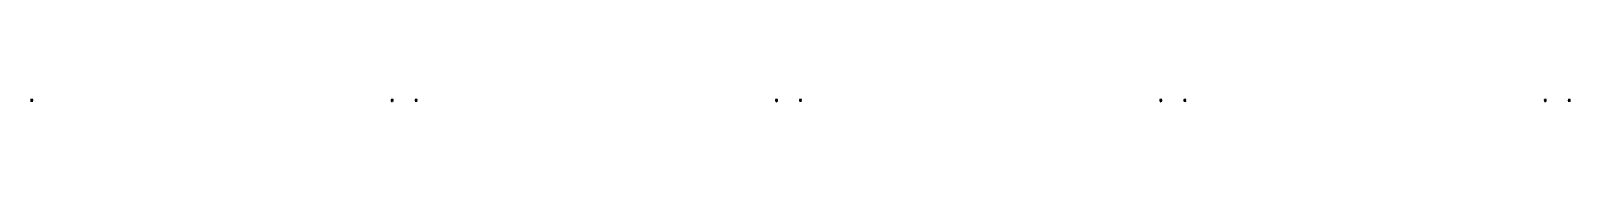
# Model space of a CAD drawing. Header units: millimetres. Extents: x 300333 to 474890, y -562303 to 3203267.
# Drawn here: x 343877 to 348683, y 3203259 to 3203267 of the extents above; entities that cross this region are included whole.
import ezdxf

# ---------------------------------------------------------------- set-up
doc = ezdxf.new("R2010")
doc.units = ezdxf.units.MM
doc.header["$LTSCALE"] = 1000
doc.header["$MEASUREMENT"] = 0
doc.layers.add('上半部分171221拼合$0$上半部分$0$NJ-AB_T6 Skin-Level Roof$0$Seal-EFC', color=8, linetype='Continuous')
pattern_1 = [(0, (0, 0), (3.2385, 1.524), [0.762, -0.635, 0.889, -0.381, 1.143, -0.508]), (0, (0.762, 0.0635), (3.2385, 1.524), [0.635, -2.413, 0.508, -0.762]), (0, (2.286, -0.0953), (3.2385, 1.524), [0.381, -3.937]), (90, (0, 0), (-1.0795, 1.524), [1.4605, -4.6355]), (90, (0.762, -3e-16), (-1.0795, 1.524), [1.42875, -4.66725]), (90, (1.397, -6e-16), (-1.0795, 1.524), [1.3335, -4.7625]), (90, (2.286, -0.0953), (-1.0795, 1.524), [1.4605, -4.6355]), (90, (2.667, -0.0953), (-1.0795, 1.524), [1.4605, -4.6355]), (90, (3.81, -2e-15), (-1.0795, 1.524), [1.397, -4.699])]

msp = doc.modelspace()

# ---------------------------------------------------------------- hatches: boundary and pattern name
at = {"layer": '上半部分171221拼合$0$上半部分$0$NJ-AB_T6 Skin-Level Roof$0$Seal-EFC'}
h = msp.add_hatch(dxfattribs=at)
h.set_pattern_fill('AR-RSHKE', color=8, scale=0.005, angle=180, style=0)
h.set_pattern_definition([(180, (343842.7509, 3203290.9913), (-3.2385, -1.524), [0.762, -0.635, 0.889, -0.381, 1.143, -0.508]), (180, (343841.9889, 3203290.9278), (-3.2385, -1.524), [0.635, -2.413, 0.508, -0.762]), (180, (343840.4649, 3203291.0866), (-3.2385, -1.524), [0.381, -3.937]), (270, (343842.7509, 3203290.9913), (1.0795, -1.524), [1.4605, -4.6355]), (270, (343841.9889, 3203290.9913), (1.0795, -1.524), [1.42875, -4.66725]), (270, (343841.3539, 3203290.9913), (1.0795, -1.524), [1.3335, -4.7625]), (270, (343840.4649, 3203291.0866), (1.0795, -1.524), [1.4605, -4.6355]), (270, (343840.0839, 3203291.0866), (1.0795, -1.524), [1.4605, -4.6355]), (270, (343838.9409, 3203290.9913), (1.0795, -1.524), [1.397, -4.699])])
edge = h.paths.add_edge_path()
edge.add_line((343882.7, 3203267), (343877.5, 3203267))
edge.add_line((343877.5, 3203267), (343882.7, 3203267))
edge.add_arc((343882.7, 3203266.6), 0.4, 348.7513, 450, ccw=False)
edge.add_line((343883.1, 3203266.5), (343881.6, 3203259.3))
edge.add_arc((343881.2, 3203259.4), 0.4, 270, 348.7513, ccw=False)
edge.add_line((343881.2, 3203259), (343880.8, 3203259))
edge.add_arc((343880.8, 3203259.4), 0.4, 180, 270, ccw=False)
edge.add_line((343880.4, 3203259.4), (343880.4, 3203260.9))
edge.add_arc((343880.6, 3203260.9), 0.2, 90, 180, ccw=False)
edge.add_line((343880.6, 3203261.1), (343880.9, 3203261.1))
edge.add_arc((343880.9, 3203261.3), 0.2, 270, 360)
edge.add_line((343881.1, 3203261.3), (343881.1, 3203261.9))
edge.add_arc((343880.9, 3203261.9), 0.2, 360, 450)
edge.add_line((343880.9, 3203262.1), (343880.6, 3203262.1))
edge.add_arc((343880.6, 3203262.3), 0.2, 180, 270, ccw=False)
edge.add_line((343880.4, 3203262.3), (343880.4, 3203262.9))
edge.add_arc((343880.2, 3203262.9), 0.2, 360, 450)
edge.add_line((343880.2, 3203263.1), (343878.8, 3203263.1))
edge.add_arc((343878.8, 3203262.9), 0.2, 450, 540)
edge.add_line((343878.6, 3203262.9), (343878.6, 3203262.3))
edge.add_arc((343878.4, 3203262.3), 0.2, 270, 360, ccw=False)
edge.add_line((343878.4, 3203262.1), (343878, 3203262.1))
edge.add_arc((343878, 3203261.9), 0.2, 450, 540)
edge.add_line((343877.8, 3203261.9), (343877.8, 3203261.3))
edge.add_arc((343878, 3203261.3), 0.2, 180, 270)
edge.add_line((343878, 3203261.1), (343878.4, 3203261.1))
edge.add_arc((343878.4, 3203260.9), 0.2, 360, 450, ccw=False)
edge.add_line((343878.6, 3203260.9), (343878.6, 3203260.8))
edge.add_arc((343878.2, 3203260.8), 0.4, 270, 360, ccw=False)
edge.add_line((343878.2, 3203260.4), (343877.5, 3203260.4))
edge.add_arc((343877.5, 3203260.8), 0.4, 180, 270, ccw=False)
edge.add_line((343877.1, 3203260.8), (343877.1, 3203266.6))
edge.add_arc((343877.5, 3203266.6), 0.4, 90, 180, ccw=False)
h = msp.add_hatch(dxfattribs=at)
h.set_pattern_fill('AR-RSHKE', color=8, scale=0.005, style=0)
h.set_pattern_definition(pattern_1)
edge = h.paths.add_edge_path()
edge.add_line((345002.8, 3203267), (345008.1, 3203267))
edge.add_line((345008.1, 3203267), (345002.8, 3203267))
edge.add_arc((345002.8, 3203266.6), 0.4, 90, 191.2487)
edge.add_line((345002.4, 3203266.5), (345003.9, 3203259.3))
edge.add_arc((345004.3, 3203259.4), 0.4, 191.2487, 270)
edge.add_line((345004.3, 3203259), (345004.8, 3203259))
edge.add_arc((345004.8, 3203259.4), 0.4, 270, 360)
edge.add_line((345005.2, 3203259.4), (345005.2, 3203260.9))
edge.add_arc((345005, 3203260.9), 0.2, 360, 450)
edge.add_line((345005, 3203261.1), (345004.6, 3203261.1))
edge.add_arc((345004.6, 3203261.3), 0.2, 180, 270, ccw=False)
edge.add_line((345004.4, 3203261.3), (345004.4, 3203261.9))
edge.add_arc((345004.6, 3203261.9), 0.2, 90, 180, ccw=False)
edge.add_line((345004.6, 3203262.1), (345005, 3203262.1))
edge.add_arc((345005, 3203262.3), 0.2, 270, 360)
edge.add_line((345005.2, 3203262.3), (345005.2, 3203262.9))
edge.add_arc((345005.4, 3203262.9), 0.2, 90, 180, ccw=False)
edge.add_line((345005.4, 3203263.1), (345006.8, 3203263.1))
edge.add_arc((345006.8, 3203262.9), 0.2, 0, 90, ccw=False)
edge.add_line((345007, 3203262.9), (345007, 3203262.3))
edge.add_arc((345007.2, 3203262.3), 0.2, 180, 270)
edge.add_line((345007.2, 3203262.1), (345007.5, 3203262.1))
edge.add_arc((345007.5, 3203261.9), 0.2, 0, 90, ccw=False)
edge.add_line((345007.7, 3203261.9), (345007.7, 3203261.3))
edge.add_arc((345007.5, 3203261.3), 0.2, 270, 360, ccw=False)
edge.add_line((345007.5, 3203261.1), (345007.2, 3203261.1))
edge.add_arc((345007.2, 3203260.9), 0.2, 90, 180)
edge.add_line((345007, 3203260.9), (345007, 3203260.8))
edge.add_arc((345007.4, 3203260.8), 0.4, 180, 270)
edge.add_line((345007.4, 3203260.4), (345008.1, 3203260.4))
edge.add_arc((345008.1, 3203260.8), 0.4, 270, 360)
edge.add_line((345008.5, 3203260.8), (345008.5, 3203266.6))
edge.add_arc((345008.1, 3203266.6), 0.4, 360, 450)
h = msp.add_hatch(dxfattribs=at)
h.set_pattern_fill('AR-RSHKE', color=8, scale=0.005, angle=180, style=0)
h.set_pattern_definition([(180, (345042.7509, 3203290.9853), (-3.2385, -1.524), [0.762, -0.635, 0.889, -0.381, 1.143, -0.508]), (180, (345041.9889, 3203290.9218), (-3.2385, -1.524), [0.635, -2.413, 0.508, -0.762]), (180, (345040.4649, 3203291.0805), (-3.2385, -1.524), [0.381, -3.937]), (270, (345042.7509, 3203290.9853), (1.0795, -1.524), [1.4605, -4.6355]), (270, (345041.9889, 3203290.9853), (1.0795, -1.524), [1.42875, -4.66725]), (270, (345041.3539, 3203290.9853), (1.0795, -1.524), [1.3335, -4.7625]), (270, (345040.4649, 3203291.0805), (1.0795, -1.524), [1.4605, -4.6355]), (270, (345040.0839, 3203291.0805), (1.0795, -1.524), [1.4605, -4.6355]), (270, (345038.9409, 3203290.9853), (1.0795, -1.524), [1.397, -4.699])])
edge = h.paths.add_edge_path()
edge.add_line((345082.7, 3203267), (345077.5, 3203267))
edge.add_line((345077.5, 3203267), (345082.7, 3203267))
edge.add_arc((345082.7, 3203266.6), 0.4, 348.7513, 450, ccw=False)
edge.add_line((345083.1, 3203266.5), (345081.6, 3203259.3))
edge.add_arc((345081.2, 3203259.4), 0.4, 270, 348.7513, ccw=False)
edge.add_line((345081.2, 3203259), (345080.8, 3203259))
edge.add_arc((345080.8, 3203259.4), 0.4, 180, 270, ccw=False)
edge.add_line((345080.4, 3203259.4), (345080.4, 3203260.9))
edge.add_arc((345080.6, 3203260.9), 0.2, 90, 180, ccw=False)
edge.add_line((345080.6, 3203261.1), (345080.9, 3203261.1))
edge.add_arc((345080.9, 3203261.3), 0.2, 270, 360)
edge.add_line((345081.1, 3203261.3), (345081.1, 3203261.9))
edge.add_arc((345080.9, 3203261.9), 0.2, 360, 450)
edge.add_line((345080.9, 3203262.1), (345080.6, 3203262.1))
edge.add_arc((345080.6, 3203262.3), 0.2, 180, 270, ccw=False)
edge.add_line((345080.4, 3203262.3), (345080.4, 3203262.9))
edge.add_arc((345080.2, 3203262.9), 0.2, 360, 450)
edge.add_line((345080.2, 3203263.1), (345078.8, 3203263.1))
edge.add_arc((345078.8, 3203262.9), 0.2, 450, 540)
edge.add_line((345078.6, 3203262.9), (345078.6, 3203262.3))
edge.add_arc((345078.4, 3203262.3), 0.2, 270, 360, ccw=False)
edge.add_line((345078.4, 3203262.1), (345078, 3203262.1))
edge.add_arc((345078, 3203261.9), 0.2, 450, 540)
edge.add_line((345077.8, 3203261.9), (345077.8, 3203261.3))
edge.add_arc((345078, 3203261.3), 0.2, 180, 270)
edge.add_line((345078, 3203261.1), (345078.4, 3203261.1))
edge.add_arc((345078.4, 3203260.9), 0.2, 360, 450, ccw=False)
edge.add_line((345078.6, 3203260.9), (345078.6, 3203260.8))
edge.add_arc((345078.2, 3203260.8), 0.4, 270, 360, ccw=False)
edge.add_line((345078.2, 3203260.4), (345077.5, 3203260.4))
edge.add_arc((345077.5, 3203260.8), 0.4, 180, 270, ccw=False)
edge.add_line((345077.1, 3203260.8), (345077.1, 3203266.6))
edge.add_arc((345077.5, 3203266.6), 0.4, 90, 180, ccw=False)
h = msp.add_hatch(dxfattribs=at)
h.set_pattern_fill('AR-RSHKE', color=8, scale=0.005, style=0)
h.set_pattern_definition(pattern_1)
edge = h.paths.add_edge_path()
edge.add_line((346202.8, 3203267), (346208.1, 3203267))
edge.add_line((346208.1, 3203267), (346202.8, 3203267))
edge.add_arc((346202.8, 3203266.6), 0.4, 90, 191.2487)
edge.add_line((346202.4, 3203266.5), (346203.9, 3203259.3))
edge.add_arc((346204.3, 3203259.4), 0.4, 191.2487, 270)
edge.add_line((346204.3, 3203259), (346204.8, 3203259))
edge.add_arc((346204.8, 3203259.4), 0.4, 270, 360)
edge.add_line((346205.2, 3203259.4), (346205.2, 3203260.9))
edge.add_arc((346205, 3203260.9), 0.2, 360, 450)
edge.add_line((346205, 3203261.1), (346204.6, 3203261.1))
edge.add_arc((346204.6, 3203261.3), 0.2, 180, 270, ccw=False)
edge.add_line((346204.4, 3203261.3), (346204.4, 3203261.9))
edge.add_arc((346204.6, 3203261.9), 0.2, 90, 180, ccw=False)
edge.add_line((346204.6, 3203262.1), (346205, 3203262.1))
edge.add_arc((346205, 3203262.3), 0.2, 270, 360)
edge.add_line((346205.2, 3203262.3), (346205.2, 3203262.9))
edge.add_arc((346205.4, 3203262.9), 0.2, 90, 180, ccw=False)
edge.add_line((346205.4, 3203263.1), (346206.8, 3203263.1))
edge.add_arc((346206.8, 3203262.9), 0.2, 0, 90, ccw=False)
edge.add_line((346207, 3203262.9), (346207, 3203262.3))
edge.add_arc((346207.2, 3203262.3), 0.2, 180, 270)
edge.add_line((346207.2, 3203262.1), (346207.5, 3203262.1))
edge.add_arc((346207.5, 3203261.9), 0.2, 0, 90, ccw=False)
edge.add_line((346207.7, 3203261.9), (346207.7, 3203261.3))
edge.add_arc((346207.5, 3203261.3), 0.2, 270, 360, ccw=False)
edge.add_line((346207.5, 3203261.1), (346207.2, 3203261.1))
edge.add_arc((346207.2, 3203260.9), 0.2, 90, 180)
edge.add_line((346207, 3203260.9), (346207, 3203260.8))
edge.add_arc((346207.4, 3203260.8), 0.4, 180, 270)
edge.add_line((346207.4, 3203260.4), (346208.1, 3203260.4))
edge.add_arc((346208.1, 3203260.8), 0.4, 270, 360)
edge.add_line((346208.5, 3203260.8), (346208.5, 3203266.6))
edge.add_arc((346208.1, 3203266.6), 0.4, 360, 450)
h = msp.add_hatch(dxfattribs=at)
h.set_pattern_fill('AR-RSHKE', color=8, scale=0.005, angle=180, style=0)
h.set_pattern_definition([(180, (346242.7509, 3203290.9879), (-3.2385, -1.524), [0.762, -0.635, 0.889, -0.381, 1.143, -0.508]), (180, (346241.9889, 3203290.9244), (-3.2385, -1.524), [0.635, -2.413, 0.508, -0.762]), (180, (346240.4649, 3203291.0831), (-3.2385, -1.524), [0.381, -3.937]), (270, (346242.7509, 3203290.9879), (1.0795, -1.524), [1.4605, -4.6355]), (270, (346241.9889, 3203290.9879), (1.0795, -1.524), [1.42875, -4.66725]), (270, (346241.3539, 3203290.9879), (1.0795, -1.524), [1.3335, -4.7625]), (270, (346240.4649, 3203291.0831), (1.0795, -1.524), [1.4605, -4.6355]), (270, (346240.0839, 3203291.0831), (1.0795, -1.524), [1.4605, -4.6355]), (270, (346238.9409, 3203290.9879), (1.0795, -1.524), [1.397, -4.699])])
edge = h.paths.add_edge_path()
edge.add_line((346282.7, 3203267), (346277.5, 3203267))
edge.add_line((346277.5, 3203267), (346282.7, 3203267))
edge.add_arc((346282.7, 3203266.6), 0.4, 348.7513, 450, ccw=False)
edge.add_line((346283.1, 3203266.5), (346281.6, 3203259.3))
edge.add_arc((346281.2, 3203259.4), 0.4, 270, 348.7513, ccw=False)
edge.add_line((346281.2, 3203259), (346280.8, 3203259))
edge.add_arc((346280.8, 3203259.4), 0.4, 180, 270, ccw=False)
edge.add_line((346280.4, 3203259.4), (346280.4, 3203260.9))
edge.add_arc((346280.6, 3203260.9), 0.2, 90, 180, ccw=False)
edge.add_line((346280.6, 3203261.1), (346280.9, 3203261.1))
edge.add_arc((346280.9, 3203261.3), 0.2, 270, 360)
edge.add_line((346281.1, 3203261.3), (346281.1, 3203261.9))
edge.add_arc((346280.9, 3203261.9), 0.2, 360, 450)
edge.add_line((346280.9, 3203262.1), (346280.6, 3203262.1))
edge.add_arc((346280.6, 3203262.3), 0.2, 180, 270, ccw=False)
edge.add_line((346280.4, 3203262.3), (346280.4, 3203262.9))
edge.add_arc((346280.2, 3203262.9), 0.2, 360, 450)
edge.add_line((346280.2, 3203263.1), (346278.8, 3203263.1))
edge.add_arc((346278.8, 3203262.9), 0.2, 450, 540)
edge.add_line((346278.6, 3203262.9), (346278.6, 3203262.3))
edge.add_arc((346278.4, 3203262.3), 0.2, 270, 360, ccw=False)
edge.add_line((346278.4, 3203262.1), (346278, 3203262.1))
edge.add_arc((346278, 3203261.9), 0.2, 450, 540)
edge.add_line((346277.8, 3203261.9), (346277.8, 3203261.3))
edge.add_arc((346278, 3203261.3), 0.2, 180, 270)
edge.add_line((346278, 3203261.1), (346278.4, 3203261.1))
edge.add_arc((346278.4, 3203260.9), 0.2, 360, 450, ccw=False)
edge.add_line((346278.6, 3203260.9), (346278.6, 3203260.8))
edge.add_arc((346278.2, 3203260.8), 0.4, 270, 360, ccw=False)
edge.add_line((346278.2, 3203260.4), (346277.5, 3203260.4))
edge.add_arc((346277.5, 3203260.8), 0.4, 180, 270, ccw=False)
edge.add_line((346277.1, 3203260.8), (346277.1, 3203266.6))
edge.add_arc((346277.5, 3203266.6), 0.4, 90, 180, ccw=False)
h = msp.add_hatch(dxfattribs=at)
h.set_pattern_fill('AR-RSHKE', color=8, scale=0.005, style=0)
h.set_pattern_definition(pattern_1)
edge = h.paths.add_edge_path()
edge.add_line((347402.8, 3203267), (347408.1, 3203267))
edge.add_line((347408.1, 3203267), (347402.8, 3203267))
edge.add_arc((347402.8, 3203266.6), 0.4, 90, 191.2487)
edge.add_line((347402.4, 3203266.5), (347403.9, 3203259.3))
edge.add_arc((347404.3, 3203259.4), 0.4, 191.2487, 270)
edge.add_line((347404.3, 3203259), (347404.8, 3203259))
edge.add_arc((347404.8, 3203259.4), 0.4, 270, 360)
edge.add_line((347405.2, 3203259.4), (347405.2, 3203260.9))
edge.add_arc((347405, 3203260.9), 0.2, 360, 450)
edge.add_line((347405, 3203261.1), (347404.6, 3203261.1))
edge.add_arc((347404.6, 3203261.3), 0.2, 180, 270, ccw=False)
edge.add_line((347404.4, 3203261.3), (347404.4, 3203261.9))
edge.add_arc((347404.6, 3203261.9), 0.2, 90, 180, ccw=False)
edge.add_line((347404.6, 3203262.1), (347405, 3203262.1))
edge.add_arc((347405, 3203262.3), 0.2, 270, 360)
edge.add_line((347405.2, 3203262.3), (347405.2, 3203262.9))
edge.add_arc((347405.4, 3203262.9), 0.2, 90, 180, ccw=False)
edge.add_line((347405.4, 3203263.1), (347406.8, 3203263.1))
edge.add_arc((347406.8, 3203262.9), 0.2, 0, 90, ccw=False)
edge.add_line((347407, 3203262.9), (347407, 3203262.3))
edge.add_arc((347407.2, 3203262.3), 0.2, 180, 270)
edge.add_line((347407.2, 3203262.1), (347407.5, 3203262.1))
edge.add_arc((347407.5, 3203261.9), 0.2, 0, 90, ccw=False)
edge.add_line((347407.7, 3203261.9), (347407.7, 3203261.3))
edge.add_arc((347407.5, 3203261.3), 0.2, 270, 360, ccw=False)
edge.add_line((347407.5, 3203261.1), (347407.2, 3203261.1))
edge.add_arc((347407.2, 3203260.9), 0.2, 90, 180)
edge.add_line((347407, 3203260.9), (347407, 3203260.8))
edge.add_arc((347407.4, 3203260.8), 0.4, 180, 270)
edge.add_line((347407.4, 3203260.4), (347408.1, 3203260.4))
edge.add_arc((347408.1, 3203260.8), 0.4, 270, 360)
edge.add_line((347408.5, 3203260.8), (347408.5, 3203266.6))
edge.add_arc((347408.1, 3203266.6), 0.4, 360, 450)
h = msp.add_hatch(dxfattribs=at)
h.set_pattern_fill('AR-RSHKE', color=8, scale=0.005, angle=180, style=0)
h.set_pattern_definition([(180, (347442.7509, 3203290.9866), (-3.2385, -1.524), [0.762, -0.635, 0.889, -0.381, 1.143, -0.508]), (180, (347441.9889, 3203290.9231), (-3.2385, -1.524), [0.635, -2.413, 0.508, -0.762]), (180, (347440.4649, 3203291.0819), (-3.2385, -1.524), [0.381, -3.937]), (270, (347442.7509, 3203290.9866), (1.0795, -1.524), [1.4605, -4.6355]), (270, (347441.9889, 3203290.9866), (1.0795, -1.524), [1.42875, -4.66725]), (270, (347441.3539, 3203290.9866), (1.0795, -1.524), [1.3335, -4.7625]), (270, (347440.4649, 3203291.0819), (1.0795, -1.524), [1.4605, -4.6355]), (270, (347440.0839, 3203291.0819), (1.0795, -1.524), [1.4605, -4.6355]), (270, (347438.9409, 3203290.9866), (1.0795, -1.524), [1.397, -4.699])])
edge = h.paths.add_edge_path()
edge.add_line((347482.7, 3203267), (347477.5, 3203267))
edge.add_line((347477.5, 3203267), (347482.7, 3203267))
edge.add_arc((347482.7, 3203266.6), 0.4, 348.7513, 450, ccw=False)
edge.add_line((347483.1, 3203266.5), (347481.6, 3203259.3))
edge.add_arc((347481.2, 3203259.4), 0.4, 270, 348.7513, ccw=False)
edge.add_line((347481.2, 3203259), (347480.8, 3203259))
edge.add_arc((347480.8, 3203259.4), 0.4, 180, 270, ccw=False)
edge.add_line((347480.4, 3203259.4), (347480.4, 3203260.9))
edge.add_arc((347480.6, 3203260.9), 0.2, 90, 180, ccw=False)
edge.add_line((347480.6, 3203261.1), (347480.9, 3203261.1))
edge.add_arc((347480.9, 3203261.3), 0.2, 270, 360)
edge.add_line((347481.1, 3203261.3), (347481.1, 3203261.9))
edge.add_arc((347480.9, 3203261.9), 0.2, 360, 450)
edge.add_line((347480.9, 3203262.1), (347480.6, 3203262.1))
edge.add_arc((347480.6, 3203262.3), 0.2, 180, 270, ccw=False)
edge.add_line((347480.4, 3203262.3), (347480.4, 3203262.9))
edge.add_arc((347480.2, 3203262.9), 0.2, 360, 450)
edge.add_line((347480.2, 3203263.1), (347478.8, 3203263.1))
edge.add_arc((347478.8, 3203262.9), 0.2, 450, 540)
edge.add_line((347478.6, 3203262.9), (347478.6, 3203262.3))
edge.add_arc((347478.4, 3203262.3), 0.2, 270, 360, ccw=False)
edge.add_line((347478.4, 3203262.1), (347478, 3203262.1))
edge.add_arc((347478, 3203261.9), 0.2, 450, 540)
edge.add_line((347477.8, 3203261.9), (347477.8, 3203261.3))
edge.add_arc((347478, 3203261.3), 0.2, 180, 270)
edge.add_line((347478, 3203261.1), (347478.4, 3203261.1))
edge.add_arc((347478.4, 3203260.9), 0.2, 360, 450, ccw=False)
edge.add_line((347478.6, 3203260.9), (347478.6, 3203260.8))
edge.add_arc((347478.2, 3203260.8), 0.4, 270, 360, ccw=False)
edge.add_line((347478.2, 3203260.4), (347477.5, 3203260.4))
edge.add_arc((347477.5, 3203260.8), 0.4, 180, 270, ccw=False)
edge.add_line((347477.1, 3203260.8), (347477.1, 3203266.6))
edge.add_arc((347477.5, 3203266.6), 0.4, 90, 180, ccw=False)
h = msp.add_hatch(dxfattribs=at)
h.set_pattern_fill('AR-RSHKE', color=8, scale=0.005, style=0)
h.set_pattern_definition(pattern_1)
edge = h.paths.add_edge_path()
edge.add_line((348602.8, 3203267), (348608.1, 3203267))
edge.add_line((348608.1, 3203267), (348602.8, 3203267))
edge.add_arc((348602.8, 3203266.6), 0.4, 90, 191.2487)
edge.add_line((348602.4, 3203266.5), (348603.9, 3203259.3))
edge.add_arc((348604.3, 3203259.4), 0.4, 191.2487, 270)
edge.add_line((348604.3, 3203259), (348604.8, 3203259))
edge.add_arc((348604.8, 3203259.4), 0.4, 270, 360)
edge.add_line((348605.2, 3203259.4), (348605.2, 3203260.9))
edge.add_arc((348605, 3203260.9), 0.2, 360, 450)
edge.add_line((348605, 3203261.1), (348604.6, 3203261.1))
edge.add_arc((348604.6, 3203261.3), 0.2, 180, 270, ccw=False)
edge.add_line((348604.4, 3203261.3), (348604.4, 3203261.9))
edge.add_arc((348604.6, 3203261.9), 0.2, 90, 180, ccw=False)
edge.add_line((348604.6, 3203262.1), (348605, 3203262.1))
edge.add_arc((348605, 3203262.3), 0.2, 270, 360)
edge.add_line((348605.2, 3203262.3), (348605.2, 3203262.9))
edge.add_arc((348605.4, 3203262.9), 0.2, 90, 180, ccw=False)
edge.add_line((348605.4, 3203263.1), (348606.8, 3203263.1))
edge.add_arc((348606.8, 3203262.9), 0.2, 0, 90, ccw=False)
edge.add_line((348607, 3203262.9), (348607, 3203262.3))
edge.add_arc((348607.2, 3203262.3), 0.2, 180, 270)
edge.add_line((348607.2, 3203262.1), (348607.5, 3203262.1))
edge.add_arc((348607.5, 3203261.9), 0.2, 0, 90, ccw=False)
edge.add_line((348607.7, 3203261.9), (348607.7, 3203261.3))
edge.add_arc((348607.5, 3203261.3), 0.2, 270, 360, ccw=False)
edge.add_line((348607.5, 3203261.1), (348607.2, 3203261.1))
edge.add_arc((348607.2, 3203260.9), 0.2, 90, 180)
edge.add_line((348607, 3203260.9), (348607, 3203260.8))
edge.add_arc((348607.4, 3203260.8), 0.4, 180, 270)
edge.add_line((348607.4, 3203260.4), (348608.1, 3203260.4))
edge.add_arc((348608.1, 3203260.8), 0.4, 270, 360)
edge.add_line((348608.5, 3203260.8), (348608.5, 3203266.6))
edge.add_arc((348608.1, 3203266.6), 0.4, 360, 450)
h = msp.add_hatch(dxfattribs=at)
h.set_pattern_fill('AR-RSHKE', color=8, scale=0.005, angle=180, style=0)
h.set_pattern_definition([(180, (348642.7509, 3203290.9866), (-3.2385, -1.524), [0.762, -0.635, 0.889, -0.381, 1.143, -0.508]), (180, (348641.9889, 3203290.9231), (-3.2385, -1.524), [0.635, -2.413, 0.508, -0.762]), (180, (348640.4649, 3203291.0819), (-3.2385, -1.524), [0.381, -3.937]), (270, (348642.7509, 3203290.9866), (1.0795, -1.524), [1.4605, -4.6355]), (270, (348641.9889, 3203290.9866), (1.0795, -1.524), [1.42875, -4.66725]), (270, (348641.3539, 3203290.9866), (1.0795, -1.524), [1.3335, -4.7625]), (270, (348640.4649, 3203291.0819), (1.0795, -1.524), [1.4605, -4.6355]), (270, (348640.0839, 3203291.0819), (1.0795, -1.524), [1.4605, -4.6355]), (270, (348638.9409, 3203290.9866), (1.0795, -1.524), [1.397, -4.699])])
edge = h.paths.add_edge_path()
edge.add_line((348682.7, 3203267), (348677.5, 3203267))
edge.add_line((348677.5, 3203267), (348682.7, 3203267))
edge.add_arc((348682.7, 3203266.6), 0.4, 348.7513, 450, ccw=False)
edge.add_line((348683.1, 3203266.5), (348681.6, 3203259.3))
edge.add_arc((348681.2, 3203259.4), 0.4, 270, 348.7513, ccw=False)
edge.add_line((348681.2, 3203259), (348680.8, 3203259))
edge.add_arc((348680.8, 3203259.4), 0.4, 180, 270, ccw=False)
edge.add_line((348680.4, 3203259.4), (348680.4, 3203260.9))
edge.add_arc((348680.6, 3203260.9), 0.2, 90, 180, ccw=False)
edge.add_line((348680.6, 3203261.1), (348680.9, 3203261.1))
edge.add_arc((348680.9, 3203261.3), 0.2, 270, 360)
edge.add_line((348681.1, 3203261.3), (348681.1, 3203261.9))
edge.add_arc((348680.9, 3203261.9), 0.2, 360, 450)
edge.add_line((348680.9, 3203262.1), (348680.6, 3203262.1))
edge.add_arc((348680.6, 3203262.3), 0.2, 180, 270, ccw=False)
edge.add_line((348680.4, 3203262.3), (348680.4, 3203262.9))
edge.add_arc((348680.2, 3203262.9), 0.2, 360, 450)
edge.add_line((348680.2, 3203263.1), (348678.8, 3203263.1))
edge.add_arc((348678.8, 3203262.9), 0.2, 450, 540)
edge.add_line((348678.6, 3203262.9), (348678.6, 3203262.3))
edge.add_arc((348678.4, 3203262.3), 0.2, 270, 360, ccw=False)
edge.add_line((348678.4, 3203262.1), (348678, 3203262.1))
edge.add_arc((348678, 3203261.9), 0.2, 450, 540)
edge.add_line((348677.8, 3203261.9), (348677.8, 3203261.3))
edge.add_arc((348678, 3203261.3), 0.2, 180, 270)
edge.add_line((348678, 3203261.1), (348678.4, 3203261.1))
edge.add_arc((348678.4, 3203260.9), 0.2, 360, 450, ccw=False)
edge.add_line((348678.6, 3203260.9), (348678.6, 3203260.8))
edge.add_arc((348678.2, 3203260.8), 0.4, 270, 360, ccw=False)
edge.add_line((348678.2, 3203260.4), (348677.5, 3203260.4))
edge.add_arc((348677.5, 3203260.8), 0.4, 180, 270, ccw=False)
edge.add_line((348677.1, 3203260.8), (348677.1, 3203266.6))
edge.add_arc((348677.5, 3203266.6), 0.4, 90, 180, ccw=False)

doc.saveas('drawing.dxf')
